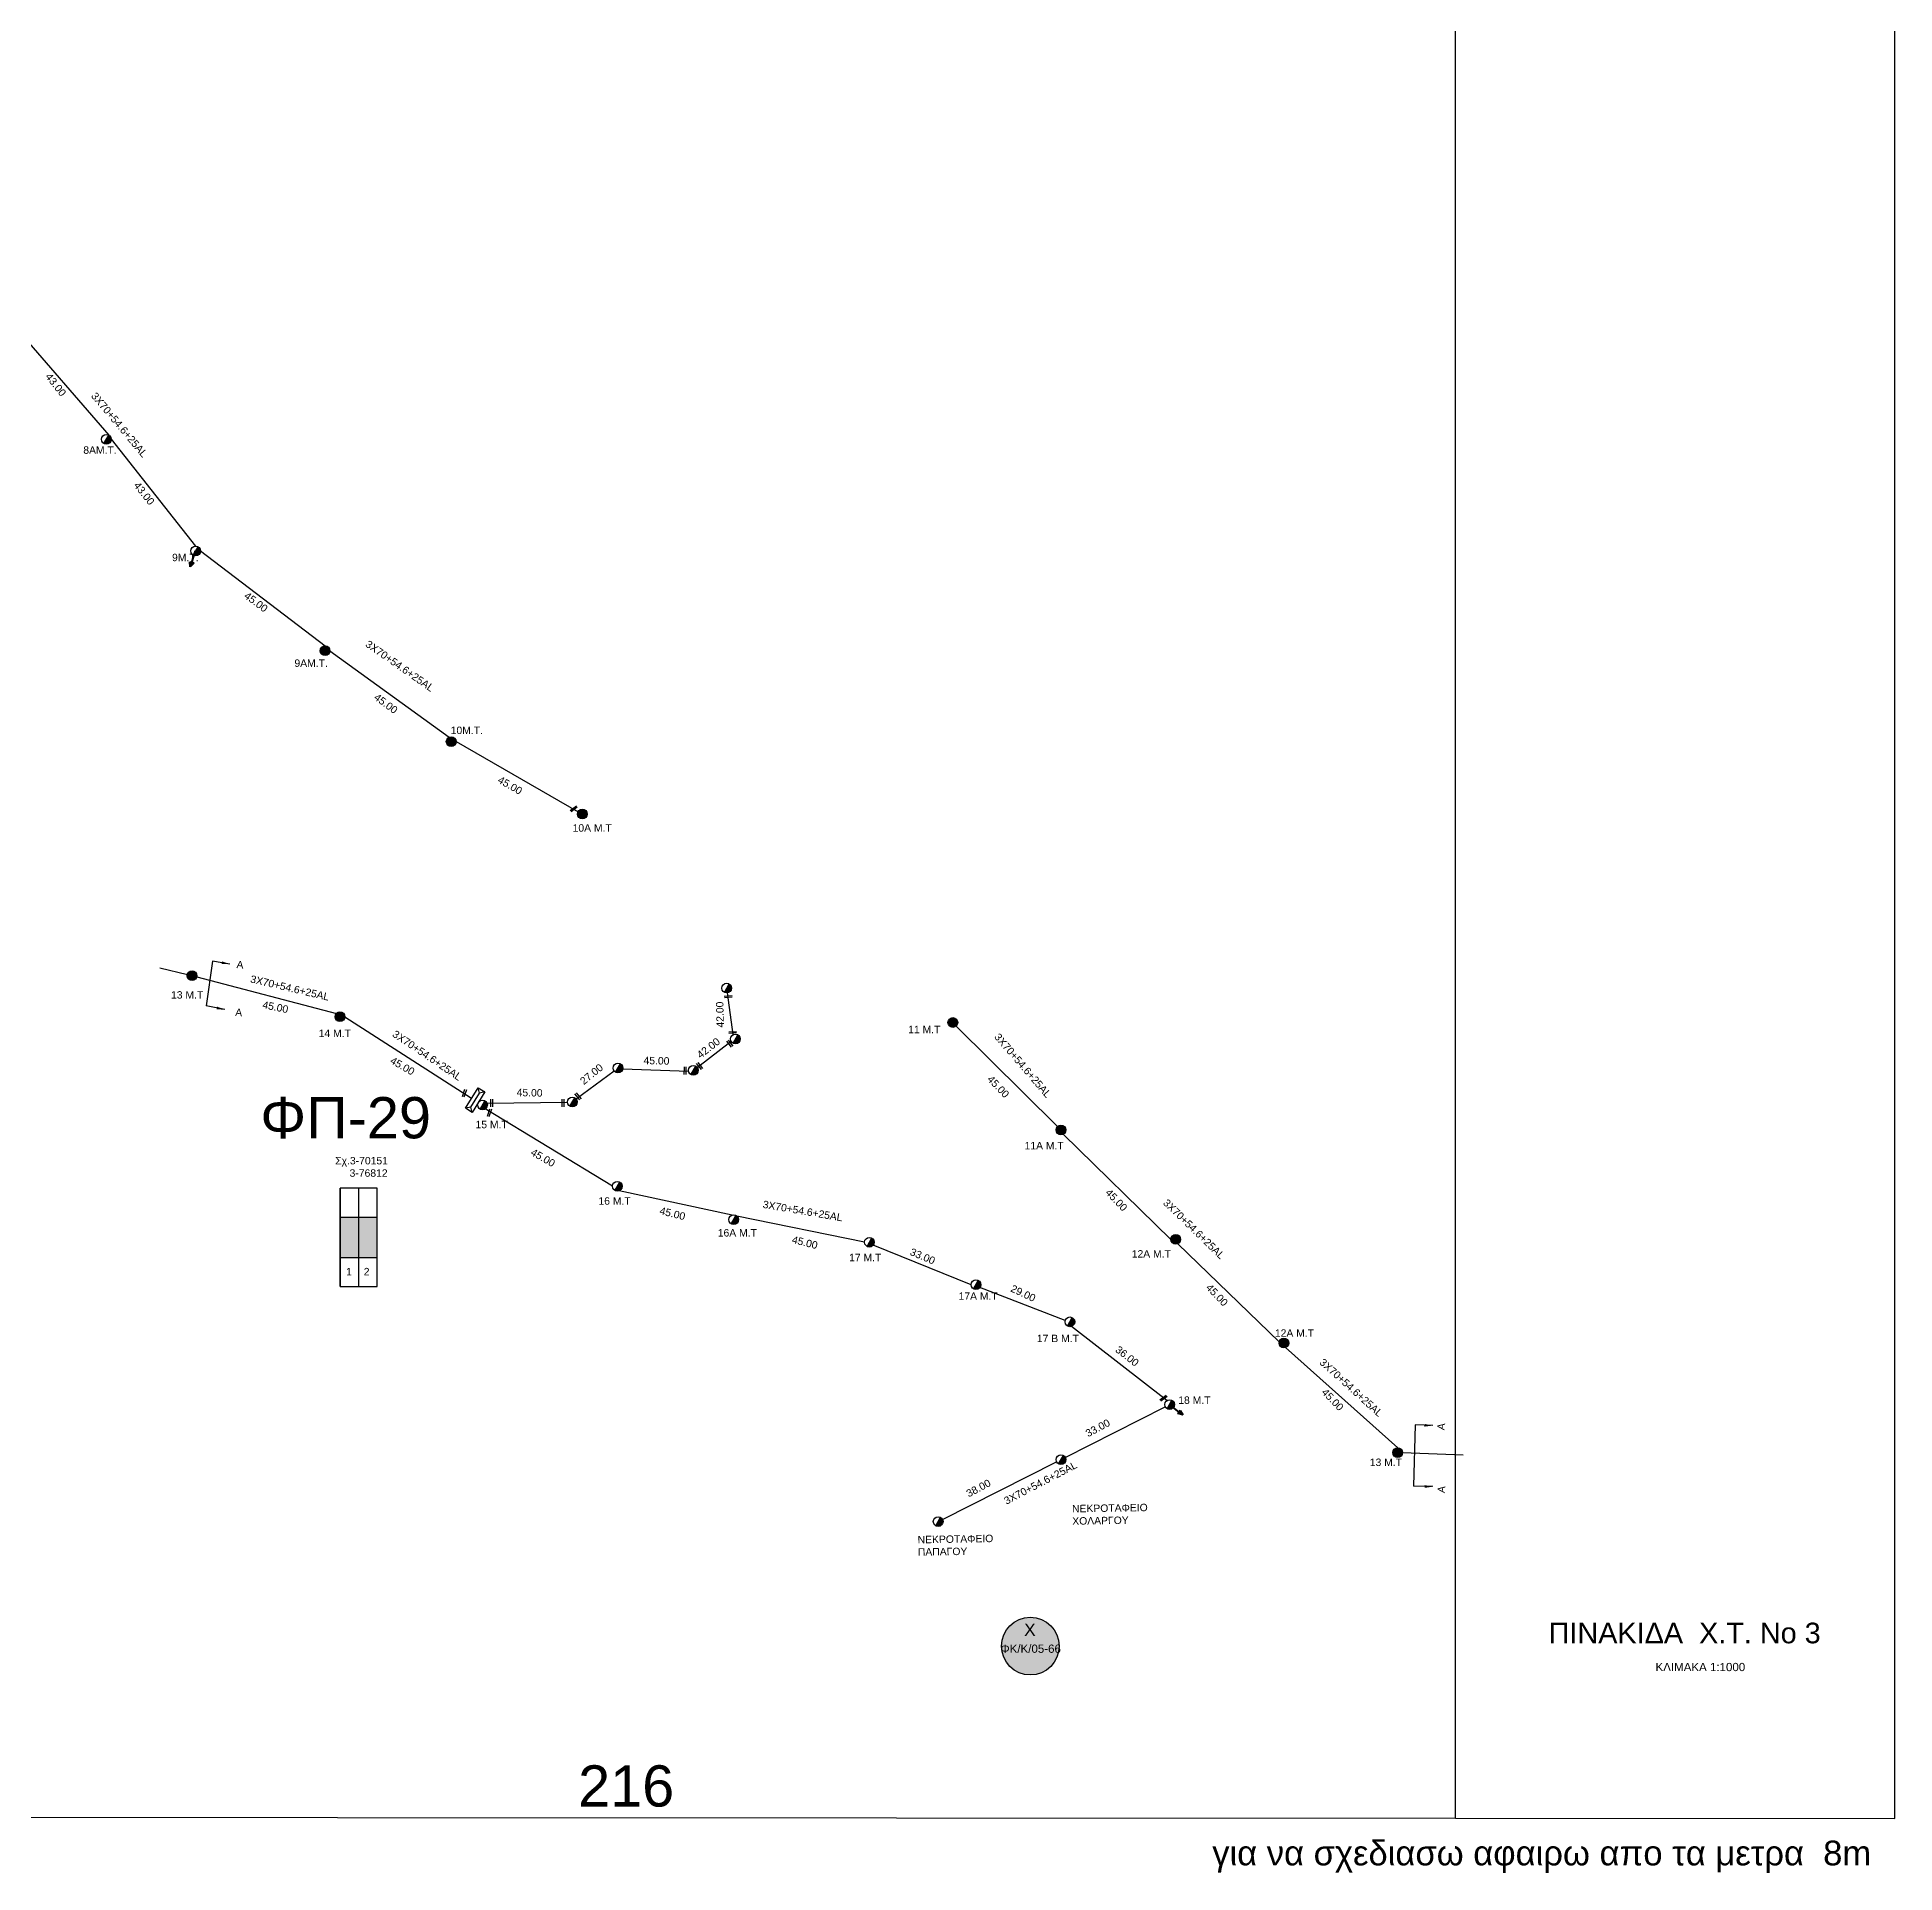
# Model space of a CAD drawing. Header units: millimetres. Extents: x 645 to 3057, y 900 to 1793.
# Drawn here: x 2606.2 to 3056.8, y 902.9 to 1348.1 of the extents above; entities that cross this region are included whole.
import ezdxf
from ezdxf.enums import TextEntityAlignment as Align

# ---------------------------------------------------------------- set-up
doc = ezdxf.new("R2010")
doc.units = ezdxf.units.MM
for name, color, linetype in [('Ασφαλειοκιβώτια Χ.Τ 2 αναχωρήσεων', 7, 'Continuous'), ('Επίτονοι', 7, 'Continuous'), ('Επιγραφές - Σχήματα', 7, 'Continuous'), ('Μηχανική τομή', 7, 'Continuous'), ('Πελάτης μέσης τάσης', 7, 'Continuous'), ('Στύλος Ξύλινος', 7, 'Continuous'), ('Στύλος Ξύλινος @ 1', 7, 'Continuous'), ('Στύλος ΦΜ', 7, 'Continuous'), ('Στύλος ΦΜ @ 1', 7, 'Continuous'), ('Συνεστραμμένα ΧΤ   3x70+54.6+25 AL', 7, 'SYN_LINE'), ('Υποσταθμός πόλεως', 7, 'Continuous')]:
    doc.layers.add(name, color=color, linetype=linetype)
doc.styles.get("Standard").update_dxf_attribs({"font": 'arial.ttf'})
doc.linetypes.add('SYN_LINE', pattern='A,0.5,-0.0001,["/\\/\\/\\/",Standard,S=0.1,R=0,X=0,Y=-0.05],-0.25', length=0.7501)
doc.dimstyles.get("Standard").update_dxf_attribs({"dimtxt": 0.18, "dimasz": 2, "dimexe": 0.18, "dimexo": 0.0625, "dimgap": 0.09, "dimtad": 0, "dimtih": 1, "dimtoh": 1, "dimdec": 4, "dimzin": 0, "dimdsep": 46, "dimtxsty": 'Standard', "dimcen": 0.09, "dimadec": 0, "dimazin": 0, "dimtfac": 1, "dimtdec": 4, "dimtofl": 0, "dimtmove": 0, "dimatfit": 3, "dimfxl": 0.18, "dimtolj": 1, "dimtzin": 0, "dimarcsym": 0})

# ---------------------------------------------------------------- blocks, each defined once
blk = doc.blocks.new('ΥΠΑΡΧΩΝ ΞΥΛΙΝΟΣ ΣΤΥΛΟΣ')
at = {"layer": 'Στύλος Ξύλινος'}
h = blk.add_hatch(color=7, dxfattribs=at)
h.paths.add_polyline_path([(-2.6, 0, 0.270008), (-1.3, -2.3), (1.3, 2.3, 0.576266)])
h.paths.add_polyline_path([(-1.3, -2.3, 0.574793), (2.6, 0, 0.268822), (1.3, 2.3)])
at = {"layer": 'Στύλος Ξύλινος', "color": 7}
blk.add_line((-1.3, -2.3), (1.3, 2.3), dxfattribs=at)
blk.add_circle((0, 0), 2.62, dxfattribs=at)
at = {"layer": 'Στύλος Ξύλινος', "flags": 4}
for tag, p in [('ΑΡΙΘΜΟΣ', (-4.9, 8.6)), ('ΤΥΠΟΣ', (-4.8, 3.4))]:
    blk.add_attdef(tag, p, '', height=4, dxfattribs=at)
blk = doc.blocks.new('ΥΠΑΡΧΩΝ ΤΣΙΜΕΝΤΕΝΙΟΣ ΣΤΥΛΟΣ')
at = {"layer": 'Στύλος ΦΜ'}
blk.add_hatch(color=256, dxfattribs=at).paths.add_polyline_path([(-1.3, -2.3, 0.574793), (2.6, 0, 0.268822), (1.3, 2.3)])
blk.add_line((-1.3, -2.3), (1.3, 2.3), dxfattribs=at)
blk.add_circle((0, 0), 2.62, dxfattribs=at)
at = {"layer": 'Στύλος ΦΜ', "flags": 4}
for tag, p in [('ΑΡΙΘΜΟΣ', (-4.7, 8.1)), ('ΤΥΠΟΣ', (-4.9, 3))]:
    blk.add_attdef(tag, p, '', height=4, dxfattribs=at)
blk = doc.blocks.new('ΥΠΟΣΤΑΘΜΟΣ ΠΟΛΕΩΣ')
at = {"layer": 'Υποσταθμός πόλεως', "linetype": 'Continuous', "ltscale": 40}
blk.add_lwpolyline([(-8.6, 2.8), (8.6, 2.8), (8.6, -2.8), (-8.6, -2.8)], close=True, dxfattribs=at)
for points in [[(-5.8, 0), (-8.6, 2.8)], [(5.8, 0), (8.6, 2.8)], [(-8.6, -2.8), (-5.8, 0)], [(-5.8, 0), (5.8, 0)], [(8.6, -2.8), (5.8, 0)]]:
    blk.add_lwpolyline(points, dxfattribs=at)
at = {"layer": 'Υποσταθμός πόλεως', "linetype": 'SYN_LINE', "ltscale": 40, "flags": 1}
for tag, p in [('ΜΕΤΑΣΧΗΜΑΤΙΣΜΟΣ', (10.6, 2.4)), ('ΙΣΧΥΣ', (10.6, -0.4)), ('ΑΡΙΘΜΟΣ', (10.7, -3.1))]:
    blk.add_attdef(tag, p, '', height=1.8, dxfattribs=at)
blk = doc.blocks.new('ΕΠΙΤΟΝΟΣ')
at = {"layer": 'Επίτονοι', "lineweight": 40, "ltscale": 40}
blk.add_hatch(color=256, dxfattribs=at).paths.add_polyline_path([(-1.1, 6.5), (0, 9.1), (1.1, 6.5)])
for p, q in [((-1.1, 6.5), (0, 9.1)), ((1.1, 6.5), (-1.1, 6.5)), ((-1.1, 6.5), (0, 6.5)), ((0, 9.1), (1.1, 6.5)), ((0, 6.5), (0, 0))]:
    blk.add_line(p, q, dxfattribs=at)
blk = doc.blocks.new('ΑΣΦΑΛΕΙΟΚΙΒΩΤΙΟ ΥΠΟΣΤΑΘΜΟΥ 2 ΑΝΑΧΩΡΗΣΕΩΝ')
at = {"layer": 'Ασφαλειοκιβώτια Χ.Τ 2 αναχωρήσεων', "ltscale": 40}
for p, q in [((-23.91, 9), (23.91, 9)), ((-23.91, 0), (23.91, 0)), ((-9.83, 9), (-9.83, -9)), ((9.83, 9), (9.83, -9))]:
    blk.add_line(p, q, dxfattribs=at)
at = {"layer": 'Ασφαλειοκιβώτια Χ.Τ 2 αναχωρήσεων'}
blk.add_lwpolyline([(-23.91, -9), (23.91, -9), (23.91, 9), (-23.91, 9)], close=True, dxfattribs=at)
for s, p in [('1', (-18.44, 6.15)), ('2', (-18.44, -2.42))]:
    blk.add_text(s, height=3.6, rotation=270, dxfattribs=at).set_placement(p)
at = {"layer": 'Ασφαλειοκιβώτια Χ.Τ 2 αναχωρήσεων', "ltscale": 40}
for tag, height, p in [('ΟΝΟΜΑ', 5, (-0.15, 13)), ('ΚΕΙΜΕΝΟ 1', 2, (17.07, 4.3)), ('ΚΕΙΜΕΝΟ 2', 2, (17.07, -4.4)), ('ΣΧ', 2, (-0.1, -10.91))]:
    blk.add_attdef(tag, text='', height=height, dxfattribs=at).set_placement(p, align=Align.MIDDLE_CENTER)
blk = doc.blocks.new('ΠΕΛΑΤΗΣ ΜΕΣΗΣ ΤΑΣΗΣ')
at = {"layer": 'Πελάτης μέσης τάσης', "ltscale": 40, "true_color": 0x5db6e9}
blk.add_hatch(color=143, dxfattribs=at).paths.add_polyline_path([(3.5, 0, 1), (-3.5, 0, 1)])
at = {"layer": 'Πελάτης μέσης τάσης', "ltscale": 40}
blk.add_circle((0, 0), 3.5, dxfattribs=at)
at = {"layer": 'Πελάτης μέσης τάσης', "ltscale": 30, "insert": (-0.75, 2.73), "char_height": 1.5, "width": 113.5809, "attachment_point": 1}
blk.add_mtext('X', dxfattribs=at)
at = {"layer": 'Πελάτης μέσης τάσης', "ltscale": 40}
blk.add_attdef('ΑΡΙΘΜΟΣ_001', (-1.34, -1.06), '', height=1.5, dxfattribs=at)
blk = doc.blocks.new('ΜΗΧΑΝΙΚΗ ΤΟΜΗ')
at = {"layer": 'Μηχανική τομή', "ltscale": 40}
for p, q in [((-1.89, 0.78), (1.89, 0.78)), ((1.89, 0), (-1.89, 0))]:
    blk.add_line(p, q, dxfattribs=at)

msp = doc.modelspace()

# ---------------------------------------------------------------- hatches: boundary and pattern name
at = {"layer": 'Ασφαλειοκιβώτια Χ.Τ 2 αναχωρήσεων'}
h = msp.add_hatch(color=133, dxfattribs=at)
h.dxf.hatch_style = 1
h.paths.add_polyline_path([(2684.1762, 1061.98454), (2679.6762, 1061.98454), (2679.6762, 1052.15728), (2684.1762, 1052.15728)])
msp.add_hatch(color=1, dxfattribs=at).paths.add_polyline_path([(2688.6762, 1061.98454), (2684.1762, 1061.98454), (2684.1762, 1052.15728), (2688.6762, 1052.15728)])

# ---------------------------------------------------------------- linework, layer by layer
at = {"layer": 'Επιγραφές - Σχήματα'}
msp.add_lwpolyline([(644.94827, 917.56325), (2950.19274, 916.21517), (2950.19274, 1768.24265), (644.94827, 1768.24265)], close=True, dxfattribs=at)
at = {"layer": 'Επιγραφές - Σχήματα', "ltscale": 10}
msp.add_lwpolyline([(2950.19274, 916.21517), (3056.77541, 916.15284), (3056.77541, 1768.24265), (2950.19274, 1768.24265)], dxfattribs=at)
at = {"layer": 'Συνεστραμμένα ΧΤ   3x70+54.6+25 AL', "color": 1, "ltscale": 20}
for points in [[(2600.97025, 1277.65606), (2623.52467, 1251.61817)], [(2624.11688, 1250.59628), (2644.60541, 1224.70722)], [(2645.78318, 1223.52946), (2676.01721, 1200.51131)], [(2677.19498, 1199.33354), (2706.12077, 1178.35252)], [(2707.77201, 1177.27411), (2737.39657, 1160.29609)], [(2635.95424, 1122.39495), (2642.60362, 1120.79319)], [(2644.89366, 1120.24155), (2678.74142, 1111.34156)], [(2680.79754, 1110.55694), (2711.55628, 1090.79592)], [(2829.04568, 1108.27961), (2853.67412, 1083.93229)], [(2855.06827, 1082.06631), (2881.18134, 1056.57439)], [(2882.86324, 1055.50997), (2907.44512, 1031.74616)], [(2908.98479, 1030.3203), (2936.20149, 1006.02372)], [(2937.37926, 1004.84596), (2952.06752, 1004.31351)]]:
    msp.add_lwpolyline(points, dxfattribs=at)
at = {"layer": 'Συνεστραμμένα ΧΤ   3x70+54.6+25 AL', "color": 133, "ltscale": 12}
for points in [[(2775.03081, 1106.23946), (2773.60239, 1116.33794)], [(2766.28133, 1098.28707), (2774.51566, 1104.6066)]]:
    msp.add_lwpolyline(points, dxfattribs=at)
at = {"layer": 'Συνεστραμμένα ΧΤ   3x70+54.6+25 AL', "color": 133, "ltscale": 15}
msp.add_lwpolyline([(2736.87096, 1090.69004), (2746.08795, 1097.42494)], dxfattribs=at)
at = {"layer": 'Συνεστραμμένα ΧΤ   3x70+54.6+25 AL', "color": 133, "ltscale": 20}
for points in [[(2748.20188, 1097.93376), (2764.17967, 1097.35535)], [(2745.71301, 1069.46316), (2714.86163, 1088.19936)], [(2715.26991, 1089.63284), (2734.81977, 1089.87759)], [(2774.72403, 1062.47453), (2747.3485, 1068.37797)], [(2806.8687, 1055.8821), (2775.89529, 1062.21477)], [(2832.69504, 1045.57616), (2808.98078, 1055.16502)], [(2855.53722, 1036.92385), (2834.84457, 1044.91073)], [(2880.15892, 1017.47421), (2857.02345, 1035.45737)], [(2855.55279, 1003.68093), (2879.79874, 1015.98673)], [(2825.76954, 988.67341), (2853.44922, 1002.62096)]]:
    msp.add_lwpolyline(points, dxfattribs=at)

# ---------------------------------------------------------------- block references
at = {"layer": 'Ασφαλειοκιβώτια Χ.Τ 2 αναχωρήσεων', "xscale": 0.5, "yscale": 0.5, "zscale": 0.5, "rotation": 90}
msp.add_blockref('ΑΣΦΑΛΕΙΟΚΙΒΩΤΙΟ ΥΠΟΣΤΑΘΜΟΥ 2 ΑΝΑΧΩΡΗΣΕΩΝ', (2684.1762, 1057.07091), dxfattribs=at)
at = {"layer": 'Επίτονοι'}
for p, xscale, yscale, zscale, rotation in [((2644.60646, 1223.52918), 0.4499999999997505, 0.4499999999997505, 0.4499999999997505, 161.2977358391875), ((2880.85125, 1016.51848), 0.4499999999998779, 0.4499999999998779, 0.4499999999998779, 231.7196449774629)]:
    msp.add_blockref('ΕΠΙΤΟΝΟΣ', p, dxfattribs=dict(at, xscale=xscale, yscale=yscale, zscale=zscale, rotation=rotation))
at = {"layer": 'Μηχανική τομή'}
for p, xscale, yscale, zscale, rotation in [((2736.42373, 1160.85261), 0.5000000000000665, 0.5000000000000665, 0.5000000000000665, 36.3312382257859), ((2773.77523, 1115.6049), 0.5000000000003624, 0.5000000000003624, 0.5000000000003624, 184.6099105703129), ((2774.32781, 1104.16592), 0.5000000000002504, 0.5000000000002504, 0.5000000000002504, 128.3066977074573), ((2774.84719, 1106.94446), 0.5000000000003624, 0.5000000000003624, 0.5000000000003624, 184.6099105703129), ((2763.53014, 1097.47339), 0.5000000000001581, 0.5000000000001581, 0.5000000000001581, 89.45432821933896), ((2767.00223, 1098.72352), 0.5000000000002504, 0.5000000000002504, 0.5000000000002504, 128.3066977074573), ((2709.60296, 1092.07905), 0.5000000000002743, 0.5000000000002743, 0.5000000000002743, 251.8902881866162), ((2716.5873, 1089.62578), 0.5000000000001581, 0.5000000000001581, 0.5000000000001581, 89.45432821933896), ((2733.91709, 1089.65265), 0.5000000000001603, 0.5000000000001603, 0.5000000000001603, 89.4543282193129), ((2737.49616, 1091.36162), 0.5000000000002504, 0.5000000000002504, 0.5000000000002504, 128.3066977074573), ((2715.67252, 1087.33361), 0.5000000000002743, 0.5000000000002743, 0.5000000000002743, 251.8902881866162), ((2879.48017, 1017.89401), 0.5000000000000665, 0.5000000000000665, 0.5000000000000665, 36.3312382257859)]:
    msp.add_blockref('ΜΗΧΑΝΙΚΗ ΤΟΜΗ', p, dxfattribs=dict(at, xscale=xscale, yscale=yscale, zscale=zscale, rotation=rotation))
at = {"layer": 'Πελάτης μέσης τάσης'}
ref = msp.add_blockref('ΠΕΛΑΤΗΣ ΜΕΣΗΣ ΤΑΣΗΣ', (2847.068, 957.93988), dxfattribs=dict(at, xscale=2, yscale=2, zscale=2))
ref.add_attrib('ΑΡΙΘΜΟΣ_001', 'ΦΚ/Κ/05-66', (2839.83341, 956.30717), dxfattribs={"ltscale": 40, "height": 2})
at = {"layer": 'Στύλος Ξύλινος @ 1', "ltscale": 40}
ref = msp.add_blockref('ΥΠΑΡΧΩΝ ΞΥΛΙΝΟΣ ΣΤΥΛΟΣ', (2676.01721, 1199.33354), dxfattribs=dict(at, xscale=0.4499999999998181, yscale=0.4499999999998181, zscale=0.4499999999998181))
ref.add_attrib('ΤΥΠΟΣ', '9AM.T.', (2668.56617, 1195.4202), dxfattribs={"layer": 'Στύλος Ξύλινος', "height": 1.8, "flags": 4})
ref = msp.add_blockref('ΥΠΑΡΧΩΝ ΞΥΛΙΝΟΣ ΣΤΥΛΟΣ', (2706.59424, 1177.27411), dxfattribs=dict(at, xscale=0.4499999999998181, yscale=0.4499999999998181, zscale=0.4499999999998181))
ref.add_attrib('ΤΥΠΟΣ', '10M.T.', (2706.47554, 1179.12419), dxfattribs={"layer": 'Στύλος Ξύλινος', "height": 1.8, "flags": 4})
ref = msp.add_blockref('ΥΠΑΡΧΩΝ ΞΥΛΙΝΟΣ ΣΤΥΛΟΣ', (2738.42323, 1159.71894), dxfattribs=dict(at, xscale=0.4499999999998181, yscale=0.4499999999998181, zscale=0.4499999999998181))
ref.add_attrib('ΤΥΠΟΣ', '10A M.T', (2736.04437, 1155.45032), dxfattribs={"layer": 'Στύλος Ξύλινος', "height": 1.8, "flags": 4})
ref = msp.add_blockref('ΥΠΑΡΧΩΝ ΞΥΛΙΝΟΣ ΣΤΥΛΟΣ', (2643.74864, 1120.51737), dxfattribs=dict(at, xscale=0.4499999999998181, yscale=0.4499999999998181, zscale=0.4499999999998181))
ref.add_attrib('ΤΥΠΟΣ', '13 M.T', (2638.6363, 1114.96306), dxfattribs={"layer": 'Στύλος Ξύλινος', "height": 1.8, "flags": 4})
ref = msp.add_blockref('ΥΠΑΡΧΩΝ ΞΥΛΙΝΟΣ ΣΤΥΛΟΣ', (2679.61977, 1110.55694), dxfattribs=dict(at, xscale=0.4499999999998181, yscale=0.4499999999998181, zscale=0.4499999999998181))
ref.add_attrib('ΤΥΠΟΣ', '14 M.T', (2674.4475, 1105.64897), dxfattribs={"layer": 'Στύλος Ξύλινος', "height": 1.8, "flags": 4})
ref = msp.add_blockref('ΥΠΑΡΧΩΝ ΞΥΛΙΝΟΣ ΣΤΥΛΟΣ', (2828.27507, 1109.17028), dxfattribs=dict(at, xscale=0.4499999999998181, yscale=0.4499999999998181, zscale=0.4499999999998181))
ref.add_attrib('ΤΥΠΟΣ', '11 M.T', (2817.44221, 1106.57144), dxfattribs={"layer": 'Στύλος Ξύλινος', "height": 1.8, "flags": 4})
ref = msp.add_blockref('ΥΠΑΡΧΩΝ ΞΥΛΙΝΟΣ ΣΤΥΛΟΣ', (2854.51169, 1083.10427), dxfattribs=dict(at, xscale=0.4499999999998181, yscale=0.4499999999998181, zscale=0.4499999999998181))
ref.add_attrib('ΤΥΠΟΣ', '11A M.T', (2845.67438, 1078.40612), dxfattribs={"layer": 'Στύλος Ξύλινος', "height": 1.8, "flags": 4})
ref = msp.add_blockref('ΥΠΑΡΧΩΝ ΞΥΛΙΝΟΣ ΣΤΥΛΟΣ', (2882.35911, 1056.57439), dxfattribs=dict(at, xscale=0.4499999999998181, yscale=0.4499999999998181, zscale=0.4499999999998181))
ref.add_attrib('ΤΥΠΟΣ', '12A M.T', (2871.6659, 1052.15427), dxfattribs={"layer": 'Στύλος Ξύλινος', "height": 1.8, "flags": 4})
ref = msp.add_blockref('ΥΠΑΡΧΩΝ ΞΥΛΙΝΟΣ ΣΤΥΛΟΣ', (2908.57847, 1031.42576), dxfattribs=dict(at, xscale=0.4499999999998181, yscale=0.4499999999998181, zscale=0.4499999999998181))
ref.add_attrib('ΤΥΠΟΣ', '12A M.T', (2906.39618, 1032.94951), dxfattribs={"layer": 'Στύλος Ξύλινος', "height": 1.8, "flags": 4})
ref = msp.add_blockref('ΥΠΑΡΧΩΝ ΞΥΛΙΝΟΣ ΣΤΥΛΟΣ', (2936.20149, 1004.84596), dxfattribs=dict(at, xscale=0.4499999999998181, yscale=0.4499999999998181, zscale=0.4499999999998181))
ref.add_attrib('ΤΥΠΟΣ', '13 M.T', (2929.41585, 1001.61819), dxfattribs={"layer": 'Στύλος Ξύλινος', "height": 1.8, "flags": 4})
at = {"layer": 'Στύλος ΦΜ @ 1', "ltscale": 40}
ref = msp.add_blockref('ΥΠΑΡΧΩΝ ΤΣΙΜΕΝΤΕΝΙΟΣ ΣΤΥΛΟΣ', (2622.93911, 1250.59628), dxfattribs=dict(at, xscale=0.4499999999998181, yscale=0.4499999999998181, zscale=0.4499999999998181))
ref.add_attrib('ΤΥΠΟΣ', '8AM.T.', (2617.3564, 1247.09047), dxfattribs={"layer": 'Στύλος ΦΜ', "height": 1.8, "flags": 4})
ref = msp.add_blockref('ΥΠΑΡΧΩΝ ΤΣΙΜΕΝΤΕΝΙΟΣ ΣΤΥΛΟΣ', (2644.60541, 1223.52946), dxfattribs=dict(at, xscale=0.4499999999998181, yscale=0.4499999999998181, zscale=0.4499999999998181))
ref.add_attrib('ΤΥΠΟΣ', '9M.T.', (2638.87839, 1221.04163), dxfattribs={"layer": 'Στύλος ΦΜ', "height": 1.8, "flags": 4})
at = {"layer": 'Στύλος ΦΜ @ 1', "ltscale": 40, "xscale": 0.4499999999998181, "yscale": 0.4499999999998181, "zscale": 0.4499999999998181}
for p in [(2773.43744, 1117.5041), (2775.5446, 1105.17967), (2747.0389, 1098.1198), (2765.33451, 1097.58659), (2735.99732, 1089.90017), (2854.50101, 1003.15095), (2824.71885, 988.14127)]:
    msp.add_blockref('ΥΠΑΡΧΩΝ ΤΣΙΜΕΝΤΕΝΙΟΣ ΣΤΥΛΟΣ', p, dxfattribs=at)
at = {"layer": 'Στύλος ΦΜ @ 1', "ltscale": 40}
ref = msp.add_blockref('ΥΠΑΡΧΩΝ ΤΣΙΜΕΝΤΕΝΙΟΣ ΣΤΥΛΟΣ', (2714.18865, 1089.16592), dxfattribs=dict(at, xscale=0.4499999999998181, yscale=0.4499999999998181, zscale=0.4499999999998181))
ref.add_attrib('ΤΥΠΟΣ', '15 M.T', (2712.49348, 1083.52191), dxfattribs={"layer": 'Στύλος ΦΜ', "height": 1.8, "flags": 4})
ref = msp.add_blockref('ΥΠΑΡΧΩΝ ΤΣΙΜΕΝΤΕΝΙΟΣ ΣΤΥΛΟΣ', (2746.89078, 1069.46316), dxfattribs=dict(at, xscale=0.4499999999998181, yscale=0.4499999999998181, zscale=0.4499999999998181))
ref.add_attrib('ΤΥΠΟΣ', '16 M.T', (2742.31108, 1064.98596), dxfattribs={"layer": 'Στύλος ΦΜ', "height": 1.8, "flags": 4})
ref = msp.add_blockref('ΥΠΑΡΧΩΝ ΤΣΙΜΕΝΤΕΝΙΟΣ ΣΤΥΛΟΣ', (2775.09021, 1061.35513), dxfattribs=dict(at, xscale=0.4499999999998181, yscale=0.4499999999998181, zscale=0.4499999999998181))
ref.add_attrib('ΤΥΠΟΣ', '16A M.T', (2771.25481, 1057.26723), dxfattribs={"layer": 'Στύλος ΦΜ', "height": 1.8, "flags": 4})
ref = msp.add_blockref('ΥΠΑΡΧΩΝ ΤΣΙΜΕΝΤΕΝΙΟΣ ΣΤΥΛΟΣ', (2808.04647, 1055.8821), dxfattribs=dict(at, xscale=0.4499999999998181, yscale=0.4499999999998181, zscale=0.4499999999998181))
ref.add_attrib('ΤΥΠΟΣ', '17 M.T', (2803.12402, 1051.28372), dxfattribs={"layer": 'Στύλος ΦΜ', "height": 1.8, "flags": 4})
ref = msp.add_blockref('ΥΠΑΡΧΩΝ ΤΣΙΜΕΝΤΕΝΙΟΣ ΣΤΥΛΟΣ', (2833.87281, 1045.57616), dxfattribs=dict(at, xscale=0.4499999999998181, yscale=0.4499999999998181, zscale=0.4499999999998181))
ref.add_attrib('ΤΥΠΟΣ', '17A M.T', (2829.66577, 1041.91834), dxfattribs={"layer": 'Στύλος ΦΜ', "height": 1.8, "flags": 4})
ref = msp.add_blockref('ΥΠΑΡΧΩΝ ΤΣΙΜΕΝΤΕΝΙΟΣ ΣΤΥΛΟΣ', (2856.66329, 1036.57871), dxfattribs=dict(at, xscale=0.4499999999998181, yscale=0.4499999999998181, zscale=0.4499999999998181))
ref.add_attrib('ΤΥΠΟΣ', '17 B M.T', (2848.65483, 1031.65128), dxfattribs={"layer": 'Στύλος ΦΜ', "height": 1.8, "flags": 4})
ref = msp.add_blockref('ΥΠΑΡΧΩΝ ΤΣΙΜΕΝΤΕΝΙΟΣ ΣΤΥΛΟΣ', (2880.84898, 1016.51977), dxfattribs=dict(at, xscale=0.4499999999998181, yscale=0.4499999999998181, zscale=0.4499999999998181))
ref.add_attrib('ΤΥΠΟΣ', '18 M.T', (2882.95292, 1016.6779), dxfattribs={"layer": 'Στύλος ΦΜ', "height": 1.8, "flags": 4})
at = {"layer": 'Υποσταθμός πόλεως', "xscale": 0.3413582270224894, "yscale": 0.3413582270224894, "zscale": 0.3413582270224894, "rotation": 57.89577483175765}
msp.add_blockref('ΥΠΟΣΤΑΘΜΟΣ ΠΟΛΕΩΣ', (2712.40386, 1090.33855), dxfattribs=at)

# ---------------------------------------------------------------- texts
at = {"layer": 'Επιγραφές - Σχήματα', "char_height": 1.8, "attachment_point": 1}
for s, insert, width, rotation in [('43.00', (2609.44503, 1266.8705), 10.7099727, 308.3601879), ('43.00', (2630.87496, 1240.50469), 10.7099727, 308.3601879), ('45.00', (2657.25834, 1213.73231), 10.7099727, 323.371683), ('45.00', (2688.76906, 1189.11038), 10.7099727, 323.371683), ('ΝΕΚΡΟΤΑΦΕΙΟ\\PΧΟΛΑΡΓΟΥ', (2857.1757, 992.15506), 69.9753744, 0.9925881), ('ΝΕΚΡΟΤΑΦΕΙΟ\\PΠΑΠΑΓΟΥ', (2819.72208, 984.64305), 69.9753744, 0.9925881)]:
    msp.add_mtext(s, dxfattribs=dict(at, insert=insert, width=width, rotation=rotation))
at = {"layer": 'Επιγραφές - Σχήματα', "ltscale": 0.2, "char_height": 1.8, "width": 30, "attachment_point": 1}
for s, insert, rotation in [('45.00', (2718.5946, 1169.03346), 330.0612621), ('A', (2654.60533, 1124.15263), 355.856527), ('45.00', (2661.05322, 1114.43698), 348.4807368), ('42.00', (2770.95363, 1107.92274), 91.2622231), ('A', (2654.29655, 1112.58405), 355.856527), ('42.00', (2765.9509, 1101.75303), 37.9766699), ('45.00', (2692.49701, 1100.97282), 330.0612621), ('45.00', (2753.26484, 1100.87968), 358.7126067), ('27.00', (2737.61944, 1095.35733), 39.1131323), ('45.00', (2837.77699, 1096.50322), 313.7385129), ('45.00', (2722.48951, 1093.11886), 358.7126067), ('45.00', (2726.58537, 1078.73112), 330.0612621), ('45.00', (2866.43103, 1069.0198), 313.7385129), ('45.00', (2757.44035, 1064.47632), 345.9930109), ('45.00', (2789.55076, 1057.46948), 345.9930109), ('33.00', (2818.39332, 1054.52669), 337.2954056), ('29.00', (2842.86806, 1045.65292), 335.0068679), ('45.00', (2890.82635, 1045.97907), 313.7385129), ('36.00', (2868.62353, 1030.90269), 322.18246), ('45.00', (2918.89883, 1020.6115), 313.7385129), ('33.00', (2860.22489, 1010.15849), 28.0161399), ('A', (2945.72939, 1010.44636), 83.5170666), ('38.00', (2831.28216, 995.57539), 27.8077123), ('A', (2945.78466, 995.20268), 83.5170666)]:
    msp.add_mtext(s, dxfattribs=dict(at, insert=insert, rotation=rotation))
at = {"layer": 'Επιγραφές - Σχήματα', "attachment_point": 1}
for s, insert, char_height, width in [('ΦΠ-29', (2660.27313, 1091.07887), 10, 69.9753744), ('Σχ.3-70151\\P     3-76812', (2678.45438, 1076.56043), 1.8, 69.9753744), ('216', (2737.38447, 929.01826), 10, 32.4987896)]:
    msp.add_mtext(s, dxfattribs=dict(at, insert=insert, char_height=char_height, width=width))
at = {"layer": 'Επιγραφές - Σχήματα', "ltscale": 10, "attachment_point": 1}
for s, insert, char_height, width in [('ΠΙΝΑΚΙΔΑ  Χ.Τ. Νο 3', (2972.79854, 963.61713), 5, 78.7590249), ('ΚΛΙΜΑΚΑ 1:1000', (2998.73144, 953.86267), 2, 78.7590249), ('{\\C1;για να σχεδιασω αφαιρω απο τα μετρα  8m}', (2891.19951, 910.75802), 6, 315.0360996)]:
    msp.add_mtext(s, dxfattribs=dict(at, insert=insert, char_height=char_height, width=width))
at = {"layer": 'Συνεστραμμένα ΧΤ   3x70+54.6+25 AL', "color": 7, "char_height": 1.8, "width": 168.3717627, "attachment_point": 1}
for insert, rotation in [((2620.49874, 1262.20751), 310.0336768), ((2686.63789, 1201.99053), 324.9628145)]:
    msp.add_mtext('3X70+54.6+25AL', dxfattribs=dict(at, insert=insert, rotation=rotation))
at = {"layer": 'Συνεστραμμένα ΧΤ   3x70+54.6+25 AL', "color": 7, "ltscale": 20, "char_height": 1.8, "width": 30, "attachment_point": 1}
for insert, rotation in [((2658.14735, 1120.66672), 346.7798189), ((2693.15626, 1107.41496), 325.9028223), ((2839.56598, 1106.76496), 310.6592642), ((2782.36698, 1066.01377), 350.287336), ((2880.36363, 1066.53937), 315.8930719), ((2918.25054, 1027.85242), 317.8662322), ((2840.44525, 993.79928), 27.6169485)]:
    msp.add_mtext('3X70+54.6+25AL', dxfattribs=dict(at, insert=insert, rotation=rotation))

# ---------------------------------------------------------------- leaders
at = {"layer": 'Επιγραφές - Σχήματα'}
for points in [[(2652.92205, 1123.34506), (2648.71581, 1124.03117), (2647.17067, 1113.2249)], [(2651.72027, 1112.2815), (2647.17067, 1113.2249)], [(2944.68886, 1011.41568), (2940.43002, 1011.57525), (2940.00681, 996.70651)], [(2944.70589, 996.60452), (2940.00681, 996.70651)]]:
    msp.add_leader(points, dimstyle='Standard', override={"dimgap": 0.09, "dimtad": 0}, dxfattribs=at)

doc.saveas('drawing.dxf')
